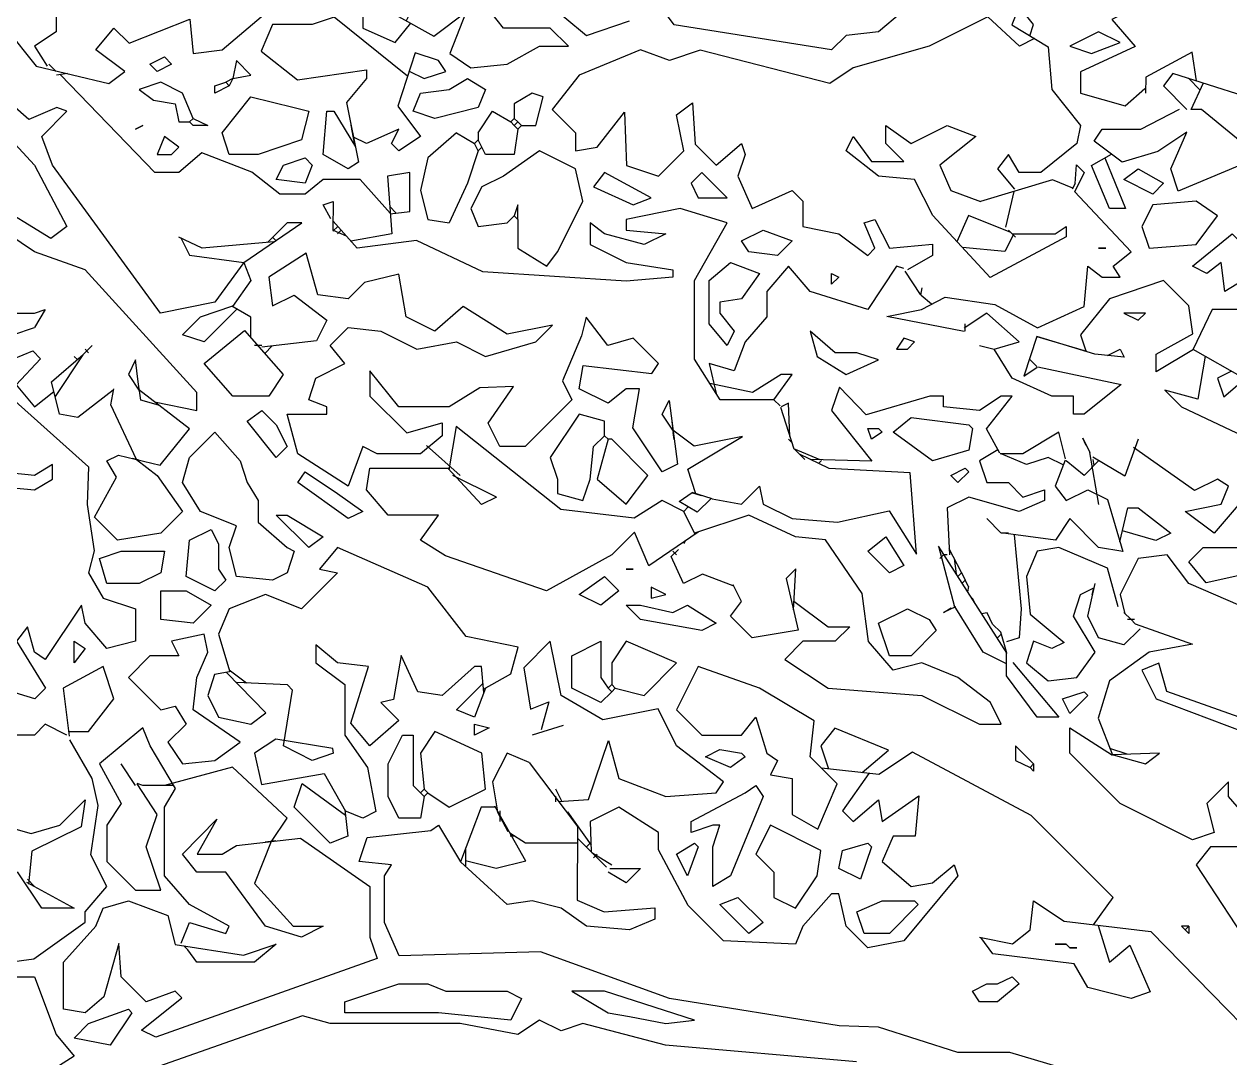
# Model space of a CAD drawing. Header units: metres. Extents: x -3.8 to 7.9, y -0.6 to 14.
# Drawn here: x 2.117 to 3.471, y 7.183 to 8.344 of the extents above; entities that cross this region are included whole.
import ezdxf

# ---------------------------------------------------------------- set-up
doc = ezdxf.new("R2010")
doc.units = ezdxf.units.M
doc.layers.add('ceco.net 88 green shadow', color=102, linetype='Continuous')
doc.layers.add('ceco.net 88 pair trees', color=7, linetype='Continuous')

msp = doc.modelspace()

# ---------------------------------------------------------------- linework, layer by layer
at = {"layer": 'ceco.net 88 green shadow', "linetype": 'Continuous'}
for p, q in [((3.3236, 8.3351), (3.2912, 8.3189)), ((3.3479, 8.323), (3.3236, 8.3351)), ((3.2912, 8.3189), (3.3155, 8.3108)), ((3.3155, 8.3108), (3.3479, 8.323)), ((2.2585, 8.2987), (2.2747, 8.3068)), ((2.2747, 8.3068), (2.2828, 8.2987)), ((2.3557, 8.3027), (2.3516, 8.2825)), ((2.3719, 8.2865), (2.3557, 8.3027)), ((2.2666, 8.2906), (2.2585, 8.2987)), ((2.2828, 8.2987), (2.2666, 8.2906)), ((2.3516, 8.2825), (2.3719, 8.2865)), ((2.2706, 8.2784), (2.2463, 8.2703)), ((2.2949, 8.2663), (2.2706, 8.2784)), ((2.3314, 8.2744), (2.3435, 8.2784)), ((2.3476, 8.2744), (2.3314, 8.2663)), ((2.3314, 8.2663), (2.3314, 8.2744)), ((2.3516, 8.2825), (2.3435, 8.2784)), ((2.3476, 8.2744), (2.3435, 8.2784)), ((2.3516, 8.2825), (2.3476, 8.2744)), ((2.5946, 8.2703), (2.6149, 8.2825)), ((2.6149, 8.2825), (2.6351, 8.2703)), ((2.2463, 8.2703), (2.2625, 8.2582)), ((2.3071, 8.2379), (2.2949, 8.2663)), ((2.3395, 8.2217), (2.3719, 8.2622)), ((2.3719, 8.2622), (2.4205, 8.2501)), ((2.5541, 8.246), (2.5622, 8.2663)), ((2.5622, 8.2663), (2.5946, 8.2703)), ((2.6351, 8.2703), (2.627, 8.2501)), ((2.6878, 8.2663), (2.6675, 8.2541)), ((2.6999, 8.2622), (2.6878, 8.2663)), ((2.6918, 8.2298), (2.6999, 8.2622)), ((2.2625, 8.2582), (2.2868, 8.2541)), ((2.2868, 8.2541), (2.2909, 8.2339)), ((2.4205, 8.2501), (2.4367, 8.246)), ((2.4367, 8.246), (2.4286, 8.2136)), ((2.5784, 8.2379), (2.5541, 8.246)), ((2.627, 8.2501), (2.5784, 8.2379)), ((2.627, 8.2217), (2.6432, 8.246)), ((2.6432, 8.246), (2.6635, 8.2339)), ((2.6675, 8.2541), (2.6675, 8.2379)), ((2.2909, 8.2339), (2.303, 8.2339)), ((2.3071, 8.2379), (2.303, 8.2339)), ((2.3071, 8.2298), (2.303, 8.2339)), ((2.3071, 8.2379), (2.3233, 8.2298)), ((2.6675, 8.2379), (2.6635, 8.2339)), ((2.6675, 8.2298), (2.6635, 8.2339)), ((2.6716, 8.2339), (2.6675, 8.2379)), ((2.6716, 8.2339), (2.6675, 8.2298)), ((2.6756, 8.2298), (2.6716, 8.2339)), ((2.2504, 8.2298), (2.2423, 8.2258)), ((2.2423, 8.2258), (2.2504, 8.2298)), ((2.3233, 8.2298), (2.3071, 8.2298)), ((2.3476, 8.1974), (2.3395, 8.2217)), ((2.6027, 8.2217), (2.5703, 8.1934)), ((2.6027, 8.2217), (2.623, 8.2096)), ((2.627, 8.2217), (2.627, 8.2136)), ((2.6716, 8.2258), (2.6675, 8.2298)), ((2.6716, 8.2258), (2.6675, 8.1974)), ((2.6756, 8.2298), (2.6716, 8.2258)), ((2.6756, 8.2298), (2.6918, 8.2298)), ((2.2747, 8.2177), (2.2666, 8.1974)), ((2.2909, 8.2055), (2.2747, 8.2177)), ((2.2828, 8.1974), (2.2909, 8.2055)), ((2.4286, 8.2136), (2.38, 8.1974)), ((2.627, 8.2136), (2.623, 8.2096)), ((2.627, 8.2015), (2.623, 8.2096)), ((2.6311, 8.2055), (2.627, 8.2136)), ((2.6311, 8.2055), (2.627, 8.2015)), ((2.6351, 8.1974), (2.6311, 8.2055)), ((2.2666, 8.1974), (2.2828, 8.1974)), ((2.38, 8.1974), (2.3476, 8.1974)), ((2.4083, 8.1853), (2.4326, 8.1934)), ((2.4326, 8.1934), (2.4407, 8.1853)), ((2.5703, 8.1934), (2.5622, 8.1569)), ((2.627, 8.2015), (2.6149, 8.165)), ((2.6675, 8.1974), (2.6351, 8.1974)), ((2.6959, 8.2015), (2.6554, 8.1731)), ((2.7364, 8.1812), (2.6959, 8.2015)), ((2.4002, 8.1691), (2.4083, 8.1853)), ((2.4407, 8.1853), (2.4326, 8.165)), ((2.7445, 8.1448), (2.7364, 8.1812)), ((3.352, 8.1691), (3.3682, 8.1812)), ((3.3682, 8.1812), (3.3965, 8.165)), ((2.4326, 8.165), (2.4002, 8.1691)), ((2.6149, 8.165), (2.5946, 8.1205)), ((2.6554, 8.1731), (2.6311, 8.161)), ((2.7688, 8.1772), (2.7566, 8.161)), ((2.8214, 8.1488), (2.7688, 8.1772)), ((2.8781, 8.1772), (2.866, 8.165)), ((2.866, 8.165), (2.8741, 8.1488)), ((2.9065, 8.1488), (2.8781, 8.1772)), ((3.3844, 8.1529), (3.352, 8.1691)), ((3.3965, 8.165), (3.3844, 8.1529)), ((2.5622, 8.1569), (2.5703, 8.1245)), ((2.6311, 8.161), (2.6189, 8.1367)), ((2.7566, 8.161), (2.8012, 8.1407)), ((2.6189, 8.1367), (2.627, 8.1164)), ((2.6716, 8.1407), (2.6675, 8.1286)), ((2.6716, 8.1245), (2.6716, 8.1407)), ((2.7283, 8.1124), (2.7445, 8.1448)), ((2.8012, 8.1407), (2.8214, 8.1488)), ((2.8741, 8.1488), (2.9065, 8.1488)), ((3.3844, 8.1407), (3.3722, 8.1164)), ((3.433, 8.1448), (3.3844, 8.1407)), ((3.4573, 8.1286), (3.433, 8.1448)), ((2.5703, 8.1245), (2.5946, 8.1205)), ((2.6594, 8.1205), (2.6675, 8.1286)), ((2.6716, 8.1245), (2.6675, 8.1286)), ((2.6716, 8.1245), (2.6716, 8.0921)), ((3.433, 8.0962), (3.4573, 8.1286)), ((2.627, 8.1164), (2.6594, 8.1205)), ((2.7161, 8.0881), (2.7283, 8.1124)), ((2.9227, 8.1002), (2.947, 8.1124)), ((2.947, 8.1124), (2.9794, 8.1002)), ((3.3722, 8.1164), (3.3803, 8.0921)), ((2.9308, 8.0881), (2.9227, 8.1002)), ((2.9794, 8.1002), (2.9632, 8.084)), ((3.3803, 8.0921), (3.433, 8.0962)), ((2.6716, 8.0921), (2.704, 8.0719)), ((2.704, 8.0719), (2.7161, 8.0881)), ((2.9632, 8.084), (2.9308, 8.0881)), ((3.3317, 8.0921), (3.3236, 8.0921)), ((3.3236, 8.0921), (3.3317, 8.0921)), ((2.8862, 8.0557), (2.9105, 8.0759)), ((2.9105, 8.0759), (2.9429, 8.0638)), ((2.8862, 8.0071), (2.8862, 8.0557)), ((2.9429, 8.0638), (2.9227, 8.0354)), ((3.0239, 8.0516), (3.0239, 8.0638)), ((3.0239, 8.0638), (3.032, 8.0597)), ((3.032, 8.0597), (3.0239, 8.0516)), ((2.9227, 8.0354), (2.8984, 8.0314)), ((2.8984, 8.0314), (2.8984, 8.0192)), ((2.0884, 8.0192), (2.1289, 8.0192)), ((2.1289, 8.0192), (2.141, 8.0233)), ((2.141, 8.0233), (2.1289, 8.003)), ((2.8984, 8.0192), (2.9146, 7.999)), ((3.3763, 8.0192), (3.352, 8.0192)), ((3.352, 8.0192), (3.3682, 8.0111)), ((3.3682, 8.0111), (3.3763, 8.0192)), ((2.1046, 7.9949), (2.1289, 8.003)), ((2.9065, 7.9828), (2.8862, 8.0071)), ((2.9146, 7.999), (2.9065, 7.9828)), ((3.028, 7.9747), (2.9996, 7.999)), ((2.9996, 7.999), (3.0077, 7.9706)), ((3.1049, 7.9909), (3.0968, 7.9787)), ((3.1171, 7.9868), (3.1049, 7.9909)), ((3.0523, 7.9747), (3.028, 7.9747)), ((3.0766, 7.9666), (3.0523, 7.9747)), ((3.0968, 7.9787), (3.109, 7.9787)), ((3.109, 7.9787), (3.1171, 7.9868)), ((3.0077, 7.9706), (3.0401, 7.9504)), ((3.0401, 7.9504), (3.0766, 7.9666)), ((2.3678, 7.8977), (2.384, 7.9099)), ((2.384, 7.9099), (2.4002, 7.8937)), ((2.4002, 7.8572), (2.3678, 7.8977)), ((2.4002, 7.8937), (2.4124, 7.8694)), ((2.7404, 7.9058), (2.708, 7.8572)), ((2.7688, 7.8977), (2.7404, 7.9058)), ((2.7688, 7.8815), (2.7688, 7.8977)), ((3.0928, 7.8856), (3.113, 7.9018)), ((3.113, 7.9018), (3.1778, 7.8937)), ((3.1778, 7.8937), (3.1819, 7.8896)), ((2.303, 7.8572), (2.3314, 7.8856)), ((2.3314, 7.8856), (2.3597, 7.8532)), ((2.7566, 7.8694), (2.7688, 7.8815)), ((2.7728, 7.8775), (2.7688, 7.8815)), ((3.0685, 7.8775), (3.0644, 7.8896)), ((3.0644, 7.8896), (3.0766, 7.8896)), ((3.0806, 7.8856), (3.0685, 7.8775)), ((3.0766, 7.8896), (3.0806, 7.8856)), ((3.1373, 7.8532), (3.0928, 7.8856)), ((3.1819, 7.8896), (3.1778, 7.8653)), ((2.4124, 7.8694), (2.4002, 7.8572)), ((2.7526, 7.8329), (2.7566, 7.8694)), ((2.7728, 7.8775), (2.7607, 7.8329)), ((2.7769, 7.8775), (2.7728, 7.8775)), ((2.8174, 7.837), (2.7769, 7.8775)), ((2.2949, 7.8289), (2.303, 7.8572)), ((2.3597, 7.8532), (2.3678, 7.8289)), ((2.708, 7.8572), (2.7161, 7.8329)), ((3.1778, 7.8653), (3.1373, 7.8532)), ((2.4245, 7.8289), (2.4326, 7.841)), ((2.4326, 7.841), (2.4691, 7.8167)), ((3.1576, 7.837), (3.1738, 7.8451)), ((3.1778, 7.841), (3.1657, 7.8289)), ((3.1738, 7.8451), (3.1778, 7.841)), ((2.3152, 7.7965), (2.2949, 7.8289)), ((2.3678, 7.8289), (2.38, 7.8086)), ((2.4812, 7.7884), (2.4245, 7.8289)), ((2.7161, 7.8329), (2.7161, 7.8167)), ((2.7445, 7.8086), (2.7526, 7.8329)), ((2.7607, 7.8329), (2.7931, 7.8046)), ((2.7931, 7.8046), (2.8174, 7.837)), ((3.1657, 7.8289), (3.1576, 7.837)), ((2.4691, 7.8167), (2.4974, 7.7965)), ((2.7161, 7.8167), (2.7445, 7.8086)), ((2.38, 7.8086), (2.38, 7.7843)), ((2.3557, 7.7803), (2.3152, 7.7965)), ((2.4367, 7.756), (2.4002, 7.7924)), ((2.4002, 7.7924), (2.4124, 7.7924)), ((2.4124, 7.7924), (2.4529, 7.7681)), ((2.4974, 7.7965), (2.4812, 7.7884)), ((2.303, 7.7641), (2.3273, 7.7762)), ((2.3273, 7.7762), (2.3354, 7.76)), ((2.3476, 7.756), (2.3557, 7.7803)), ((2.38, 7.7843), (2.4124, 7.756)), ((3.2224, 7.7722), (3.2143, 7.7722)), ((2.299, 7.7236), (2.303, 7.7641)), ((2.3354, 7.76), (2.3354, 7.7317)), ((2.4529, 7.7681), (2.4367, 7.756)), ((3.0644, 7.7519), (3.0847, 7.7681)), ((3.0847, 7.7681), (3.1049, 7.7357)), ((2.2018, 7.7438), (2.2261, 7.7519)), ((2.2261, 7.7519), (2.2747, 7.7519)), ((2.2747, 7.7519), (2.2706, 7.7276)), ((2.3557, 7.7236), (2.3476, 7.756)), ((2.4124, 7.756), (2.4205, 7.7519)), ((2.4205, 7.7519), (2.4124, 7.7276)), ((3.0887, 7.7276), (3.0644, 7.7519)), ((2.2099, 7.7155), (2.2018, 7.7438)), ((2.3354, 7.7317), (2.3435, 7.7195)), ((2.8012, 7.7317), (2.7931, 7.7317)), ((2.7931, 7.7317), (2.8012, 7.7317)), ((3.1049, 7.7357), (3.0887, 7.7276)), ((2.2706, 7.7276), (2.2463, 7.7155)), ((2.3314, 7.7074), (2.299, 7.7236)), ((2.3435, 7.7195), (2.3314, 7.7074)), ((2.3962, 7.7195), (2.3557, 7.7236)), ((2.4124, 7.7276), (2.3962, 7.7195)), ((2.7404, 7.7033), (2.7688, 7.7236)), ((2.7688, 7.7236), (2.785, 7.7074)), ((2.2463, 7.7155), (2.2099, 7.7155)), ((2.2706, 7.675), (2.2706, 7.7074)), ((2.2706, 7.7074), (2.299, 7.7074)), ((2.299, 7.7074), (2.3273, 7.6912)), ((2.785, 7.7074), (2.7647, 7.6912)), ((2.8376, 7.7033), (2.8214, 7.7114)), ((2.8214, 7.7114), (2.8214, 7.6993)), ((2.3273, 7.6912), (2.3071, 7.6709)), ((2.7647, 7.6912), (2.7404, 7.7033)), ((2.8093, 7.675), (2.7931, 7.6912)), ((2.7931, 7.6912), (2.8093, 7.6912)), ((2.8093, 7.6912), (2.8457, 7.6831)), ((2.8214, 7.6993), (2.8376, 7.7033)), ((2.8457, 7.6831), (2.8619, 7.6912)), ((2.8619, 7.6912), (2.8943, 7.6709)), ((3.0766, 7.6709), (3.109, 7.6871)), ((3.109, 7.6871), (3.1333, 7.675)), ((2.3071, 7.6709), (2.2706, 7.675)), ((2.8781, 7.6628), (2.8093, 7.675)), ((2.8943, 7.6709), (2.8781, 7.6628)), ((3.0887, 7.6345), (3.0766, 7.6709)), ((3.1414, 7.6628), (3.113, 7.6345)), ((3.1333, 7.675), (3.1414, 7.6628)), ((2.1734, 7.6264), (2.1734, 7.6507)), ((2.1734, 7.6507), (2.1856, 7.6426)), ((2.3192, 7.6588), (2.2828, 7.6507)), ((2.2828, 7.6507), (2.2909, 7.6345)), ((2.3233, 7.6385), (2.3192, 7.6588)), ((2.7323, 7.6345), (2.7647, 7.6507)), ((2.7647, 7.6507), (2.7647, 7.6304)), ((2.7931, 7.6507), (2.7769, 7.6264)), ((2.8498, 7.6264), (2.7931, 7.6507)), ((2.1856, 7.6426), (2.1734, 7.6264)), ((2.3111, 7.6102), (2.3233, 7.6385)), ((2.2585, 7.6345), (2.2342, 7.6102)), ((2.2706, 7.6345), (2.2585, 7.6345)), ((2.2909, 7.6345), (2.2706, 7.6345)), ((2.7323, 7.598), (2.7323, 7.6345)), ((2.7647, 7.6304), (2.7647, 7.6102)), ((2.7769, 7.6264), (2.7769, 7.6021)), ((2.8133, 7.5899), (2.8498, 7.6264)), ((3.113, 7.6345), (3.0887, 7.6345)), ((2.2342, 7.6102), (2.2706, 7.5737)), ((2.3071, 7.5737), (2.3111, 7.6102)), ((2.7647, 7.6102), (2.7728, 7.598)), ((2.7647, 7.5818), (2.7323, 7.598)), ((2.7769, 7.6021), (2.7728, 7.598)), ((2.7769, 7.594), (2.7728, 7.598)), ((2.7809, 7.598), (2.7769, 7.6021)), ((2.7809, 7.598), (2.7769, 7.594)), ((2.7809, 7.598), (2.8133, 7.5899)), ((2.7769, 7.594), (2.7647, 7.5818)), ((3.2831, 7.5859), (3.3074, 7.594)), ((3.2912, 7.5697), (3.2831, 7.5859)), ((3.3115, 7.5899), (3.2912, 7.5697)), ((3.3074, 7.594), (3.3115, 7.5899)), ((2.2706, 7.5737), (2.2868, 7.5778)), ((2.2868, 7.5778), (2.299, 7.5575)), ((2.3597, 7.5373), (2.3071, 7.5737)), ((2.299, 7.5575), (2.2787, 7.5373)), ((2.623, 7.5454), (2.623, 7.5575)), ((2.623, 7.5575), (2.6392, 7.5535)), ((2.5258, 7.513), (2.542, 7.5454)), ((2.542, 7.5454), (2.5541, 7.5454)), ((2.5541, 7.5454), (2.5541, 7.4887)), ((2.5784, 7.5494), (2.5622, 7.5251)), ((2.6311, 7.5251), (2.5784, 7.5494)), ((2.6392, 7.5535), (2.623, 7.5454)), ((2.2787, 7.5373), (2.2949, 7.513)), ((2.3314, 7.517), (2.3597, 7.5373)), ((2.8822, 7.5211), (2.8984, 7.5292)), ((2.8984, 7.5292), (2.9227, 7.5251)), ((3.2507, 7.513), (3.2305, 7.5332)), ((3.2305, 7.5332), (3.2305, 7.517)), ((2.2949, 7.513), (2.3314, 7.517)), ((2.5622, 7.5251), (2.5663, 7.4846)), ((2.6351, 7.4846), (2.6311, 7.5251)), ((2.9105, 7.5089), (2.8822, 7.5211)), ((2.9267, 7.5211), (2.9105, 7.5089)), ((2.9227, 7.5251), (2.9267, 7.5211)), ((3.2305, 7.517), (3.2467, 7.5089)), ((2.5258, 7.4765), (2.5258, 7.513)), ((3.2507, 7.513), (3.2467, 7.5089)), ((3.2507, 7.5049), (3.2467, 7.5089)), ((3.2507, 7.513), (3.2507, 7.5049)), ((2.5541, 7.4887), (2.5622, 7.4806)), ((2.9267, 7.4806), (2.9389, 7.4887)), ((2.9389, 7.4887), (2.947, 7.4765)), ((2.5379, 7.4522), (2.5258, 7.4765)), ((2.5663, 7.4846), (2.5622, 7.4806)), ((2.5663, 7.4765), (2.5622, 7.4806)), ((2.5663, 7.4765), (2.5622, 7.4522)), ((2.5703, 7.4806), (2.5663, 7.4846)), ((2.5703, 7.4806), (2.5663, 7.4765)), ((2.5703, 7.4806), (2.5946, 7.4644)), ((2.5946, 7.4644), (2.6351, 7.4846)), ((2.866, 7.4482), (2.9267, 7.4806)), ((2.947, 7.4765), (2.9105, 7.3874)), ((2.5622, 7.4522), (2.5379, 7.4522)), ((2.866, 7.436), (2.866, 7.4482)), ((2.8903, 7.4441), (2.866, 7.436)), ((2.8903, 7.4198), (2.8984, 7.4441)), ((2.8984, 7.4441), (2.8903, 7.4441)), ((2.9551, 7.4441), (2.9389, 7.4117)), ((3.0118, 7.4158), (2.9551, 7.4441)), ((2.8498, 7.4117), (2.87, 7.4239)), ((2.8741, 7.4198), (2.8619, 7.3874)), ((2.87, 7.4239), (2.8741, 7.4198)), ((2.8903, 7.3753), (2.8903, 7.4198)), ((3.0361, 7.4158), (3.0644, 7.4239)), ((3.0685, 7.4198), (3.0563, 7.3834)), ((3.0644, 7.4239), (3.0685, 7.4198)), ((2.8619, 7.3874), (2.8498, 7.4117)), ((2.9389, 7.4117), (2.9591, 7.3915)), ((3.0077, 7.3874), (3.0118, 7.4158)), ((3.032, 7.3955), (3.0361, 7.4158)), ((3.0563, 7.3834), (3.032, 7.3955)), ((2.9105, 7.3874), (2.8903, 7.3753)), ((2.9591, 7.3915), (2.9591, 7.3631)), ((2.9834, 7.351), (3.0077, 7.3874)), ((2.8984, 7.355), (2.9186, 7.3631)), ((2.9308, 7.3226), (2.8984, 7.355)), ((2.9186, 7.3631), (2.947, 7.3348)), ((2.9591, 7.3631), (2.9834, 7.351)), ((3.0523, 7.3469), (3.0806, 7.3591)), ((3.0806, 7.3591), (3.1171, 7.3591)), ((3.1211, 7.355), (3.0887, 7.3226)), ((3.1171, 7.3591), (3.1211, 7.355)), ((3.0604, 7.3226), (3.0523, 7.3469)), ((2.947, 7.3348), (2.9308, 7.3226)), ((3.4249, 7.3307), (3.4168, 7.3307)), ((3.4168, 7.3307), (3.4208, 7.3267)), ((3.4249, 7.3307), (3.4208, 7.3267)), ((3.4249, 7.3226), (3.4208, 7.3267)), ((3.4249, 7.3307), (3.4249, 7.3226)), ((3.0887, 7.3226), (3.0604, 7.3226)), ((3.2872, 7.3105), (3.275, 7.3105)), ((3.275, 7.3105), (3.2872, 7.3105)), ((3.2912, 7.3064), (3.2872, 7.3105)), ((3.2912, 7.3064), (3.2993, 7.3064)), ((3.2993, 7.3064), (3.2912, 7.3064)), ((3.2102, 7.2659), (3.2264, 7.274)), ((3.2264, 7.274), (3.2345, 7.2659)), ((2.4772, 7.2457), (2.5379, 7.2659)), ((2.5379, 7.2659), (2.5703, 7.2659)), ((2.5703, 7.2659), (2.5906, 7.2578)), ((2.5906, 7.2578), (2.6594, 7.2578)), ((2.6594, 7.2578), (2.6756, 7.2497)), ((2.7688, 7.2578), (2.7323, 7.2578)), ((2.7323, 7.2578), (2.7728, 7.2335)), ((2.87, 7.2254), (2.7688, 7.2578)), ((3.1819, 7.2578), (3.1981, 7.2659)), ((3.19, 7.2457), (3.1819, 7.2578)), ((3.1981, 7.2659), (3.2102, 7.2659)), ((3.2345, 7.2659), (3.2102, 7.2457)), ((2.4772, 7.2335), (2.4772, 7.2457)), ((2.6756, 7.2497), (2.6635, 7.2254)), ((3.2102, 7.2457), (3.19, 7.2457)), ((2.1896, 7.2214), (2.2342, 7.2376)), ((2.2382, 7.2335), (2.2139, 7.1971)), ((2.2342, 7.2376), (2.2382, 7.2335)), ((2.5825, 7.2335), (2.4772, 7.2335)), ((2.6635, 7.2254), (2.5825, 7.2335)), ((2.7728, 7.2335), (2.7971, 7.2295)), ((2.1734, 7.2052), (2.1896, 7.2214)), ((2.7971, 7.2295), (2.8376, 7.2214)), ((2.8376, 7.2214), (2.87, 7.2254)), ((2.2139, 7.1971), (2.1734, 7.2052))]:
    msp.add_line(p, q, dxfattribs=at)
at = {"layer": 'ceco.net 88 pair trees', "linetype": 'Continuous'}
for p, q in [((2.1532, 8.2906), (2.1451, 8.2987)), ((2.1659, 8.2881), (2.1534, 8.2863)), ((3.4376, 8.2697), (3.4245, 8.2829)), ((2.484, 8.2304), (2.4857, 8.2225)), ((2.4875, 8.214), (2.4851, 8.2258)), ((2.4883, 8.2094), (2.4869, 8.2173)), ((3.2973, 8.1646), (3.294, 8.1583)), ((3.2286, 8.1557), (3.2191, 8.1156)), ((2.5351, 8.1314), (2.5278, 8.1389)), ((2.4693, 8.1166), (2.4638, 8.1112)), ((2.479, 8.1057), (2.4646, 8.112)), ((2.4731, 8.1124), (2.4691, 8.1083)), ((3.2305, 8.1043), (3.2224, 8.1124)), ((2.3998, 8.1006), (2.3962, 8.1043)), ((3.1235, 8.0401), (3.1065, 8.0664)), ((3.1252, 8.0476), (3.1235, 8.0395)), ((3.1359, 8.0291), (3.1244, 8.0389)), ((3.1738, 7.999), (3.1738, 8.0071)), ((2.1831, 7.9722), (2.1937, 7.9828)), ((2.1896, 7.9747), (2.1856, 7.9787)), ((2.384, 7.9828), (2.3759, 7.9828)), ((2.3958, 7.9824), (2.3875, 7.9739)), ((3.19, 7.9828), (3.2062, 7.9787)), ((3.488, 7.9455), (3.4299, 7.9785)), ((2.1831, 7.9722), (2.1521, 7.9255)), ((2.1775, 7.9666), (2.1734, 7.9706)), ((3.2542, 7.9591), (3.2459, 7.9674)), ((2.966, 7.9151), (2.9591, 7.922)), ((2.9664, 7.9135), (2.9816, 7.8667)), ((2.8443, 7.8975), (2.8465, 7.8815)), ((2.8469, 7.8771), (2.8461, 7.8852)), ((2.5691, 7.8706), (2.6068, 7.837)), ((2.9794, 7.8734), (2.9753, 7.8775)), ((3.011, 7.8544), (2.9816, 7.8667)), ((2.9937, 7.8548), (2.9822, 7.8665)), ((2.2465, 7.854), (2.2388, 7.8558)), ((3.0124, 7.8538), (3.0091, 7.8505)), ((3.324, 7.8042), (3.3139, 7.8625)), ((3.3185, 7.8481), (3.3175, 7.855)), ((2.6475, 7.8127), (2.5987, 7.837)), ((2.8664, 7.8179), (2.8775, 7.8145)), ((2.8897, 7.8106), (2.8674, 7.8177)), ((2.8629, 7.8015), (2.8579, 7.7965)), ((2.8704, 7.7712), (2.8579, 7.7965)), ((2.8739, 7.7734), (2.8186, 7.7353)), ((2.8597, 7.7637), (2.8579, 7.76)), ((2.8518, 7.7539), (2.8437, 7.7458)), ((2.8498, 7.7479), (2.8457, 7.7519)), ((3.174, 7.7195), (3.1559, 7.7545)), ((3.1614, 7.7436), (3.1636, 7.7264)), ((3.1697, 7.7276), (3.1655, 7.7234)), ((3.1738, 7.7195), (3.1703, 7.7161)), ((3.1774, 7.7124), (3.1738, 7.7195)), ((3.1774, 7.7124), (3.1766, 7.7064)), ((3.3165, 7.7031), (3.3181, 7.7108)), ((3.1847, 7.6938), (3.1819, 7.6993)), ((3.1628, 7.6895), (3.1495, 7.6831)), ((3.1495, 7.6831), (3.158, 7.6881)), ((3.1985, 7.6825), (3.1922, 7.6816)), ((3.2045, 7.6701), (3.1985, 7.6825)), ((3.352, 7.6831), (3.3601, 7.675)), ((3.2045, 7.6701), (3.2139, 7.6608)), ((3.3641, 7.675), (3.356, 7.675)), ((3.3601, 7.675), (3.3647, 7.6703)), ((3.2145, 7.659), (3.2098, 7.6543)), ((3.2203, 7.6387), (3.2139, 7.6608)), ((2.367, 7.6037), (2.3476, 7.6183)), ((2.7224, 7.5563), (2.6878, 7.5454)), ((3.3558, 7.5239), (3.3364, 7.5304)), ((2.2423, 7.4887), (2.2261, 7.513)), ((2.7208, 7.471), (2.7141, 7.4846)), ((2.6805, 7.4038), (2.6456, 7.4656)), ((2.6513, 7.4603), (2.6513, 7.4482)), ((2.6606, 7.4368), (2.6487, 7.4593)), ((2.7272, 7.4591), (2.7538, 7.4216)), ((2.3998, 7.4265), (2.3879, 7.4251)), ((2.6679, 7.432), (2.6631, 7.432)), ((2.771, 7.3971), (2.7384, 7.4297)), ((2.7524, 7.4237), (2.7485, 7.4198)), ((2.6128, 7.4188), (2.6128, 7.3977)), ((2.7546, 7.4135), (2.7769, 7.3996)), ((2.7607, 7.4117), (2.7566, 7.4077)), ((2.1208, 7.3834), (2.1289, 7.3753)), ((2.301, 7.3044), (2.2967, 7.3086))]:
    msp.add_line(p, q, dxfattribs=at)
for points in [[(3.0974, 8.3787), (3.0806, 8.404), (3.0889, 8.4163), (3.1025, 8.3568), (3.0766, 8.3351), (3.0401, 8.3311), (3.0239, 8.3149), (2.8471, 8.343), (2.692, 8.551), (2.7673, 8.5822), (2.789, 8.5822), (2.8417, 8.6065), (2.9186, 8.6227), (2.9267, 8.647), (2.9065, 8.651), (2.8417, 8.6348), (2.7647, 8.5984), (2.6959, 8.5822), (2.6716, 8.5903), (2.5339, 8.7199), (2.5426, 8.7502)], [(2.5987, 8.4688), (2.574, 8.4759), (2.5663, 8.4566), (2.6108, 8.404), (2.6027, 8.3837), (2.5622, 8.3959), (2.5622, 8.4202), (2.546, 8.404), (2.5375, 8.3523), (2.5772, 8.3301), (2.6136, 8.3576), (2.595, 8.3106), (2.6189, 8.2946), (2.6594, 8.2987), (2.6959, 8.3189), (2.7283, 8.3189), (2.708, 8.3392), (2.6554, 8.3392), (2.627, 8.3756), (2.5582, 8.3716), (2.5462, 8.3475)], [(2.1307, 8.2964), (2.2123, 8.2772), (2.2301, 8.2906), (2.1977, 8.3149), (2.218, 8.3392), (2.235, 8.3222), (2.3032, 8.3493), (2.3071, 8.3108), (2.3395, 8.3149), (2.3931, 8.3602), (2.3293, 8.4056), (2.2868, 8.3716), (2.2585, 8.3675), (2.2301, 8.3918), (2.2423, 8.3999), (2.2625, 8.3837), (2.2868, 8.3918), (2.2949, 8.4161), (2.2747, 8.4364), (2.2018, 8.4121), (2.1856, 8.3918), (2.1856, 8.3797), (2.1653, 8.3695), (2.1532, 8.3695)], [(3.5703, 8.387), (3.5466, 8.4078), (3.4372, 8.4179), (3.4012, 8.4281), (3.3111, 8.407), (3.3034, 8.3878), (3.3277, 8.3675), (3.3641, 8.3716), (3.3763, 8.3797), (3.3763, 8.3683), (3.3384, 8.3489), (3.3645, 8.3185), (3.3034, 8.29), (3.3034, 8.2663), (3.3536, 8.2519), (3.3755, 8.2715)], [(1.9444, 8.3669), (1.9561, 8.3222), (1.9337, 8.3147), (1.8907, 8.3222), (1.9112, 8.3017), (2.0074, 8.307), (2.0074, 8.2703), (2.0398, 8.242), (2.0803, 8.2379), (2.1289, 8.1853), (2.1653, 8.1164), (2.1471, 8.1028), (2.0799, 8.1442), (1.9389, 8.1972), (1.7733, 8.2213), (1.6455, 8.2871), (1.6939, 8.3278), (1.6388, 8.3477)], [(2.1532, 8.3701), (2.1532, 8.3351), (2.1289, 8.3189), (2.143, 8.2966)], [(2.4974, 8.3675), (2.4974, 8.3392), (2.5339, 8.323), (2.5513, 8.3446)], [(2.6999, 8.3716), (2.7485, 8.3311), (2.7971, 8.3473)], [(3.2465, 8.3307), (3.2507, 8.3432), (3.2345, 8.3635), (3.2262, 8.343), (3.2669, 8.3181), (3.271, 8.2703), (3.3034, 8.2298), (3.2993, 8.2096), (3.2588, 8.1772), (3.2345, 8.1772), (3.2224, 8.1974), (3.2102, 8.1812), (3.2292, 8.1583)], [(2.5478, 8.2851), (2.4654, 8.3515), (2.4407, 8.3432), (2.3962, 8.3432), (2.3834, 8.3134), (2.4243, 8.281), (2.5015, 8.2924), (2.5015, 8.2825), (2.4792, 8.2557), (2.4926, 8.1887), (2.4812, 8.1812), (2.4529, 8.1974), (2.4569, 8.246), (2.465, 8.246), (2.4891, 8.2059)], [(3.2517, 8.3274), (3.2349, 8.3191), (3.1993, 8.3519), (3.1333, 8.3189), (3.0482, 8.2946), (3.0219, 8.2772), (2.8761, 8.3143), (2.8417, 8.3027), (2.8093, 8.3149), (2.7404, 8.2865), (2.7102, 8.2478), (2.7364, 8.2217), (2.7364, 8.2015), (2.7607, 8.2055), (2.7912, 8.2448), (2.7935, 8.1851), (2.8295, 8.1731), (2.8579, 8.2015), (2.8498, 8.242), (2.8678, 8.2555), (2.8708, 8.2088), (2.8943, 8.1853), (2.9227, 8.2096), (2.9267, 8.1974), (2.9186, 8.1731), (2.9348, 8.1367), (2.9794, 8.1569), (2.9915, 8.1448), (2.9915, 8.1164), (3.032, 8.1083), (3.0644, 8.084), (3.0725, 8.0921), (3.0604, 8.1205), (3.0725, 8.1245), (3.0887, 8.0921), (3.1373, 8.0966), (3.1373, 8.084), (3.109, 8.0678)], [(2.3638, 8.0759), (2.3314, 8.0314), (2.2704, 8.0192), (2.1489, 8.1853), (2.137, 8.2177), (2.1653, 8.246), (2.154, 8.2499), (2.1224, 8.2365), (2.0884, 8.2663), (2.1086, 8.2906), (2.0722, 8.323), (2.0965, 8.3392), (2.1307, 8.2964)], [(2.5497, 8.2908), (2.5663, 8.2825), (2.5906, 8.2906), (2.5825, 8.3027), (2.5563, 8.3114), (2.5367, 8.2515), (2.5622, 8.2177), (2.5379, 8.2015), (2.5298, 8.2096), (2.5379, 8.2258), (2.5015, 8.2096), (2.4869, 8.2169)], [(3.4334, 8.28), (3.4287, 8.3122), (3.3765, 8.2841), (3.3763, 8.2663)], [(2.5282, 8.1314), (2.4944, 8.1691), (2.4529, 8.1691), (2.4326, 8.1529), (2.4043, 8.1529), (2.3727, 8.1774), (2.3166, 8.1992), (2.2909, 8.1772), (2.2639, 8.1772), (2.158, 8.2869)], [(3.5289, 8.2839), (3.487, 8.263), (3.407, 8.2883), (3.3965, 8.2744), (3.4228, 8.248)], [(3.439, 8.2478), (3.4277, 8.248), (3.4413, 8.2776)], [(2.2637, 7.9194), (2.3111, 7.9099), (2.3111, 7.9301), (2.1856, 8.0678), (2.1289, 8.0881), (2.0837, 8.1182), (1.9347, 8.1778), (1.7848, 8.2025), (1.6433, 8.2661), (1.5825, 8.2679)], [(3.5502, 8.1666), (3.5342, 8.1731), (3.4978, 8.161), (3.482, 8.1849), (3.4129, 8.1563), (3.4046, 8.1812), (3.4228, 8.2223), (3.39, 8.2007), (3.3499, 8.1887), (3.3188, 8.2124), (3.3277, 8.2258), (3.371, 8.2258), (3.4145, 8.2482)], [(3.6253, 8.2173), (3.6071, 8.2217), (3.5464, 8.1934), (3.5055, 8.1934), (3.439, 8.2478)], [(3.2264, 8.1083), (3.275, 8.1083), (3.2872, 8.1164), (3.2872, 8.1047), (3.2017, 8.0593), (3.1375, 8.1288), (3.1171, 8.1691), (3.0766, 8.1731), (3.0401, 8.2015), (3.0482, 8.2177), (3.0685, 8.1893), (3.1049, 8.1893), (3.0847, 8.2096), (3.0847, 8.2298), (3.113, 8.2096), (3.1535, 8.2298), (3.1859, 8.2177), (3.1454, 8.1853), (3.1576, 8.1569), (3.1912, 8.1444)], [(3.3305, 8.1934), (3.354, 8.1367), (3.3358, 8.1367), (3.3157, 8.1851), (3.338, 8.1976)], [(3.2973, 8.1646), (3.2989, 8.1857), (3.3074, 8.1772), (3.2965, 8.1551)], [(2.5282, 8.1306), (2.5501, 8.1332), (2.5501, 8.1772), (2.5252, 8.1729), (2.53, 8.1083), (2.484, 8.1)], [(3.2947, 8.1595), (3.2718, 8.1687), (3.1912, 8.1444)], [(3.1725, 7.9986), (3.0857, 8.0154), (3.1248, 8.0233), (3.1515, 8.0372), (3.2072, 8.0287), (3.2552, 8.0028), (3.3074, 8.0267), (3.3115, 8.0719), (3.3277, 8.0597), (3.3479, 8.0597), (3.3398, 8.0719), (3.3601, 8.0881), (3.2965, 8.1557)], [(2.4616, 8.1251), (2.4529, 8.1407), (2.4642, 8.1446), (2.4638, 8.1122)], [(2.9591, 7.922), (2.8988, 7.922), (2.87, 7.9674), (2.87, 8.0557), (2.9065, 8.1205), (2.8538, 8.1367), (2.7931, 8.1245), (2.7931, 8.1124), (2.8376, 8.1083), (2.8133, 8.0962), (2.7688, 8.1083), (2.7526, 8.1205), (2.7526, 8.0962), (2.7931, 8.0759), (2.8457, 8.0678), (2.8457, 8.0597), (2.7931, 8.0549), (2.6323, 8.0656), (2.5578, 8.1006), (2.4911, 8.0923), (2.464, 8.1223)], [(3.2252, 8.1097), (3.1774, 8.1288), (3.1646, 8.0994)], [(2.2929, 8.1043), (2.3028, 8.0844), (2.3638, 8.0761), (2.429, 8.1205), (2.4124, 8.1205), (2.3905, 8.0986)], [(2.3976, 8.0992), (2.3172, 8.0923), (2.2909, 8.1043)], [(3.2276, 8.1069), (3.2185, 8.0883), (3.1709, 8.0927)], [(3.4729, 7.954), (3.4573, 7.9463), (3.4643, 7.9253), (3.5344, 7.985), (3.4974, 8.0089), (3.4961, 8.0346), (3.4856, 8.0557), (3.4654, 8.0435), (3.4613, 8.0759), (3.4451, 8.0638), (3.4289, 8.0719), (3.4735, 8.1083), (3.5018, 8.08), (3.5921, 8.0557)], [(2.8457, 7.8876), (2.8336, 7.9058), (2.8413, 7.921), (2.8508, 7.8495), (2.8336, 7.841), (2.8008, 7.8902), (2.808, 7.9342), (2.7931, 7.9342), (2.7728, 7.918), (2.7404, 7.9342), (2.7449, 7.9603), (2.822, 7.9514), (2.8295, 7.9625), (2.8012, 7.9909), (2.7724, 7.9828), (2.7483, 8.0146), (2.7432, 7.9937), (2.7216, 7.9433), (2.7323, 7.922), (2.6797, 7.8694), (2.6513, 7.8694), (2.6381, 7.8955), (2.6667, 7.9368), (2.629, 7.9354), (2.5946, 7.9139), (2.5379, 7.9139), (2.5055, 7.9544), (2.5055, 7.9261), (2.547, 7.8846), (2.5865, 7.8959), (2.5865, 7.8815), (2.5622, 7.8613), (2.5136, 7.8613), (2.4974, 7.8694), (2.4812, 7.8248), (2.4245, 7.8613), (2.4124, 7.9058), (2.4569, 7.9058), (2.4569, 7.9139), (2.4367, 7.922), (2.4448, 7.9463), (2.4772, 7.9625), (2.461, 7.9828), (2.4812, 8.003), (2.5177, 7.999), (2.5582, 7.9787), (2.6027, 7.9868), (2.6351, 7.9706), (2.6918, 7.9868), (2.7106, 8.0056), (2.6596, 7.9957), (2.61, 8.0265), (2.5784, 7.999), (2.546, 8.0152), (2.5381, 8.063), (2.4992, 8.0534), (2.4812, 8.0354), (2.4468, 8.0397), (2.434, 8.0864), (2.3921, 8.0597), (2.3962, 8.0273), (2.4205, 8.0395), (2.4569, 8.0111), (2.4456, 7.9882), (2.3842, 7.9809)], [(2.3638, 8.0759), (2.3719, 8.0557), (2.3512, 8.0265)], [(3.1049, 8.0692), (3.0968, 8.0719), (3.0644, 8.0233), (2.9996, 8.0435), (2.9753, 8.0719), (2.951, 8.0435), (2.951, 8.0152), (2.9267, 7.9868), (2.9146, 7.9544), (2.8862, 7.9625), (2.8943, 7.9289)], [(3.4301, 7.9783), (3.3884, 7.9532), (3.3884, 7.973), (3.4293, 7.9961), (3.4249, 8.0273), (3.3965, 8.0557), (3.3358, 8.0354), (3.3034, 7.9949), (3.3094, 7.9769)], [(2.3561, 8.0237), (2.3192, 7.9868), (2.2949, 7.9949), (2.3152, 8.0152), (2.3516, 8.0273)], [(2.3719, 7.9917), (2.3719, 8.0148), (2.3504, 8.0269)], [(3.2062, 7.9787), (3.2345, 7.9868), (3.1981, 8.0192), (3.1725, 8.0022)], [(3.4965, 8.0233), (3.4512, 8.0233), (3.4295, 7.9779)], [(2.3648, 7.9998), (2.4081, 7.9502), (2.3921, 7.9261), (2.3516, 7.9261), (2.3192, 7.9625), (2.3648, 7.9998)], [(3.2542, 7.9929), (3.2396, 7.9483), (3.2548, 7.9585)], [(3.3194, 7.973), (3.2542, 7.9929), (3.3102, 7.9765)], [(2.0831, 7.9589), (2.1268, 7.9769), (2.1357, 7.968), (2.1082, 7.9386), (2.1289, 7.9139), (2.1507, 7.9313)], [(3.2554, 7.9589), (3.3491, 7.9392), (3.3074, 7.9058), (3.2953, 7.9058), (3.2953, 7.9261), (3.271, 7.9261), (3.2264, 7.9463), (3.2062, 7.9787)], [(3.3335, 7.9716), (3.3479, 7.9787), (3.3524, 7.9696), (3.3194, 7.973)], [(2.2172, 7.9325), (2.1775, 7.9018), (2.157, 7.9058), (2.1479, 7.9419), (2.1835, 7.9726)], [(2.2451, 7.9421), (2.2423, 7.9666), (2.2342, 7.9504), (2.2467, 7.9315)], [(3.4431, 7.9708), (3.435, 7.9224), (3.3979, 7.9327), (3.4168, 7.9139), (3.4856, 7.8815)], [(2.9591, 7.922), (2.9794, 7.9504), (2.9672, 7.9504), (2.935, 7.9301), (2.8872, 7.9402)], [(2.0782, 7.9457), (2.1894, 7.8467), (2.1878, 7.8044), (2.1957, 7.7523), (2.1896, 7.7276), (2.2058, 7.6993), (2.2423, 7.6871), (2.2423, 7.6507), (2.2099, 7.6426), (2.1856, 7.6709), (2.1815, 7.6912), (2.141, 7.6304), (2.1289, 7.6385), (2.1208, 7.6669), (2.1086, 7.6507), (2.1412, 7.5982), (2.1291, 7.5861), (2.0762, 7.6021)], [(2.2435, 7.8548), (2.2147, 7.9161), (2.218, 7.9342)], [(2.2682, 7.9159), (2.2481, 7.9214), (2.2451, 7.9421)], [(3.2128, 7.8619), (3.1979, 7.8894), (3.2264, 7.9261), (3.2143, 7.9261), (3.19, 7.9099), (3.1495, 7.9139), (3.1495, 7.9261), (3.1343, 7.9261), (3.0628, 7.9048), (3.0326, 7.936), (3.0239, 7.9099), (3.0689, 7.8528), (3.0006, 7.8548)], [(2.2435, 7.8548), (2.2666, 7.837), (2.2949, 7.7965), (2.2706, 7.7722), (2.222, 7.7641), (2.1961, 7.79), (2.2208, 7.8351), (2.2099, 7.8532), (2.223, 7.8598), (2.27, 7.8483), (2.3028, 7.8894), (2.2455, 7.9334)], [(2.9771, 7.8807), (2.9753, 7.918), (2.9672, 7.9139)], [(2.8579, 7.7965), (2.8336, 7.8086), (2.8022, 7.789), (2.7198, 7.7987), (2.6023, 7.892), (2.5942, 7.8434)], [(2.8714, 7.8163), (2.8623, 7.8439), (2.9237, 7.8807), (2.8696, 7.8698), (2.8457, 7.8876)], [(3.2866, 7.8556), (3.2791, 7.8856), (3.2386, 7.8613), (3.213, 7.8613)], [(3.3098, 7.8706), (3.3058, 7.8787), (3.3139, 7.8625)], [(3.3682, 7.8775), (3.3532, 7.8362), (3.3173, 7.8576)], [(3.4805, 7.8034), (3.4532, 7.7722), (3.4208, 7.7965), (3.4613, 7.8046), (3.4694, 7.8248), (3.4573, 7.8329), (3.4313, 7.82), (3.3629, 7.8682)], [(2.8897, 7.8106), (2.9227, 7.8046), (2.9429, 7.8248), (2.947, 7.8046), (2.9794, 7.7884), (3.0304, 7.7845), (3.0883, 7.7971), (3.1191, 7.7487), (3.1122, 7.84), (3.0211, 7.8449), (2.9879, 7.8609)], [(3.2106, 7.8657), (3.19, 7.8532), (3.1981, 7.8289), (3.2224, 7.8289), (3.2386, 7.8127), (3.2629, 7.8208), (3.2629, 7.8086), (3.2345, 7.7965), (3.1778, 7.8127), (3.1537, 7.8007), (3.1563, 7.7479)], [(3.2859, 7.8542), (3.2748, 7.825), (3.2872, 7.8086), (3.3115, 7.8208), (3.3335, 7.8098), (3.3507, 7.7515), (3.3236, 7.756), (3.2912, 7.7884), (3.2752, 7.7643), (3.2139, 7.7724), (3.1981, 7.7884)], [(3.2839, 7.8487), (3.2669, 7.8572), (3.2426, 7.8491), (3.2143, 7.8613)], [(3.324, 7.8536), (3.3074, 7.837), (3.2872, 7.8532)], [(2.0843, 7.8248), (2.1289, 7.8208), (2.1491, 7.8329), (2.1491, 7.8491), (2.1289, 7.837), (2.0884, 7.841)], [(2.8186, 7.7353), (2.8024, 7.7734), (2.7769, 7.7479), (2.7036, 7.7072), (2.5902, 7.7467), (2.5622, 7.7641), (2.5825, 7.7924), (2.5258, 7.7924), (2.5015, 7.8208), (2.5055, 7.8451), (2.5946, 7.8451)], [(2.6475, 7.8127), (2.6307, 7.8044), (2.5928, 7.8451)], [(2.8886, 7.811), (2.873, 7.7955), (2.8526, 7.8078), (2.8674, 7.8177)], [(3.3475, 7.7622), (3.3564, 7.8005), (3.3682, 7.8005), (3.4046, 7.7722), (3.388, 7.7639), (3.3505, 7.7748)], [(2.9814, 7.6956), (3.0199, 7.6669), (3.0442, 7.6669), (3.028, 7.6507), (2.9915, 7.6507), (2.9713, 7.6304), (3.0199, 7.598), (3.1252, 7.5899), (3.19, 7.5575), (3.2143, 7.5575), (3.2021, 7.5818), (3.1657, 7.6102), (3.1252, 7.6264), (3.0928, 7.6183), (3.0654, 7.6503), (3.0583, 7.7043), (3.017, 7.7645), (2.9834, 7.7681), (2.9308, 7.7924), (2.87, 7.7722)], [(3.229, 7.7703), (3.2365, 7.6873), (3.2345, 7.6547), (3.2203, 7.6501)], [(2.6331, 7.5968), (2.6635, 7.6142), (2.672, 7.6442), (2.6136, 7.6561), (2.5703, 7.7114), (2.4691, 7.756), (2.4488, 7.7317), (2.4691, 7.7276), (2.4286, 7.6871), (2.3881, 7.7033), (2.3476, 7.6871), (2.3354, 7.6588), (2.348, 7.6164)], [(2.9133, 7.714), (2.9133, 7.713), (2.8789, 7.726), (2.8577, 7.7155), (2.8437, 7.7458)], [(3.2209, 7.6371), (3.1438, 7.7574), (3.162, 7.6893)], [(3.1535, 7.7479), (3.1495, 7.7479), (3.1454, 7.7438)], [(3.3455, 7.6895), (3.3335, 7.7327), (3.2791, 7.756), (3.2548, 7.7519), (3.2426, 7.7236), (3.2469, 7.6812), (3.2849, 7.6495), (3.271, 7.6426), (3.2507, 7.6507), (3.2426, 7.6264), (3.2669, 7.6061), (3.2993, 7.6102), (3.3196, 7.6385), (3.2953, 7.679), (3.3034, 7.7033), (3.3181, 7.7106)], [(3.4828, 7.6906), (3.4249, 7.7155), (3.4006, 7.7479), (3.3682, 7.7438), (3.3479, 7.7033), (3.3532, 7.6816)], [(3.5184, 7.5952), (3.6031, 7.6227), (3.6031, 7.6345), (3.5788, 7.6669), (3.5464, 7.6588), (3.5059, 7.6628), (3.4824, 7.6863), (3.4866, 7.7258), (3.4443, 7.7165), (3.4249, 7.7398), (3.4411, 7.756), (3.4826, 7.756)], [(2.981, 7.6861), (2.9838, 7.7319), (2.9727, 7.7211), (2.9862, 7.6632), (2.9348, 7.6547), (2.9105, 7.679), (2.9227, 7.6952), (2.9133, 7.714)], [(3.3702, 7.6648), (3.352, 7.6466), (3.3236, 7.6547), (3.3115, 7.679), (3.3196, 7.7155)], [(3.2203, 7.6254), (3.194, 7.6385), (3.1616, 7.691)], [(3.3647, 7.6703), (3.4291, 7.6474), (3.3803, 7.6385), (3.3358, 7.6061), (3.3232, 7.5644), (3.3392, 7.5233)], [(2.7173, 7.4708), (2.7507, 7.4731), (2.7732, 7.5393), (2.785, 7.4968), (2.8376, 7.4765), (2.8943, 7.4806), (2.9024, 7.4927), (2.8498, 7.5332), (2.8291, 7.5747), (2.7671, 7.5626), (2.7202, 7.5899), (2.708, 7.6507), (2.6784, 7.6209), (2.6857, 7.5745), (2.7064, 7.5828), (2.6977, 7.5512)], [(2.6333, 7.5932), (2.6307, 7.6223), (2.623, 7.6223), (2.5865, 7.5899), (2.5594, 7.5938), (2.5407, 7.6349), (2.5318, 7.5853), (2.5177, 7.5818), (2.5379, 7.5616), (2.5055, 7.5332), (2.484, 7.5587), (2.5037, 7.6225), (2.4691, 7.6264), (2.4448, 7.6466), (2.4448, 7.6264), (2.4772, 7.6021), (2.4772, 7.5454), (2.5027, 7.5089), (2.5122, 7.4595), (2.4974, 7.4522), (2.4774, 7.4603)], [(3.2274, 7.627), (3.2791, 7.5656), (3.2548, 7.5656), (3.2201, 7.6118), (3.2203, 7.6387)], [(2.1673, 7.5494), (2.1896, 7.5494), (2.218, 7.5859), (2.2058, 7.6223), (2.1611, 7.598), (2.1679, 7.5442)], [(3.0083, 7.4397), (3.0302, 7.4905), (2.9998, 7.5209), (3.0041, 7.5612), (2.9429, 7.598), (2.8741, 7.6223), (2.8498, 7.5737), (2.8781, 7.5454), (2.9227, 7.5454), (2.9389, 7.5656), (2.951, 7.5251), (2.9632, 7.517), (2.9551, 7.5008), (2.9794, 7.4968), (2.9794, 7.4563), (3.0083, 7.4397)], [(3.5172, 7.5948), (3.4816, 7.6304), (3.4965, 7.5808), (3.4816, 7.5656), (3.4002, 7.5942), (3.3912, 7.626), (3.3722, 7.6183), (3.3884, 7.5859), (3.4876, 7.5486), (3.5087, 7.4806), (3.5221, 7.4603), (3.4937, 7.4482), (3.4694, 7.4765), (3.4694, 7.4927), (3.4451, 7.4684), (3.4532, 7.436), (3.4289, 7.4279), (3.3479, 7.4684), (3.2912, 7.5251), (3.2912, 7.5535), (3.3394, 7.5229)], [(2.3496, 7.6166), (2.331, 7.6134), (2.3233, 7.5899), (2.3354, 7.5656), (2.3719, 7.5575), (2.3887, 7.5703), (2.3445, 7.6158)], [(2.4644, 7.5249), (2.4407, 7.517), (2.4083, 7.5332), (2.4186, 7.5958), (2.4128, 7.6017), (2.3559, 7.6043)], [(2.6351, 7.598), (2.623, 7.5656), (2.6027, 7.5737), (2.6323, 7.6033)], [(2.1653, 7.5454), (2.141, 7.5575), (2.1289, 7.5454), (2.0924, 7.5454), (2.0519, 7.5616), (2.0276, 7.5616), (2.0142, 7.5306), (2.0552, 7.5233), (2.0438, 7.4968), (2.0681, 7.4644), (2.1046, 7.5008), (2.0799, 7.4476), (2.1252, 7.435), (2.1572, 7.4441), (2.1856, 7.4725), (2.1811, 7.4423), (2.126, 7.415), (2.122, 7.3781)], [(2.2587, 7.5332), (2.2504, 7.5535), (2.2018, 7.513), (2.2261, 7.4684), (2.2099, 7.4441), (2.2099, 7.4036), (2.2423, 7.3712), (2.2706, 7.3712), (2.2544, 7.4198), (2.2666, 7.4563), (2.2443, 7.4905)], [(3.0583, 7.5032), (3.0879, 7.5286), (3.0276, 7.5531), (3.0118, 7.5332), (3.0203, 7.5075)], [(2.0641, 7.4281), (2.0722, 7.4036), (2.0398, 7.3672), (2.056, 7.351), (2.0843, 7.3429), (2.0762, 7.3024), (2.1005, 7.2902), (2.1281, 7.2941), (2.1856, 7.3354), (2.1856, 7.3469), (2.2099, 7.3753), (2.192, 7.4109), (2.2005, 7.4664), (2.1937, 7.4968), (2.1686, 7.5399)], [(2.2937, 7.3117), (2.303, 7.3348), (2.3435, 7.3226), (2.3476, 7.3307), (2.303, 7.355), (2.2747, 7.3874), (2.2747, 7.4644), (2.2872, 7.4854), (2.2587, 7.5332)], [(2.4644, 7.5249), (2.4638, 7.5304), (2.3998, 7.5409), (2.3759, 7.5251), (2.3836, 7.4899), (2.4541, 7.5022), (2.478, 7.4599)], [(2.6843, 7.5144), (2.7384, 7.4429), (2.7382, 7.3601), (2.7686, 7.3469), (2.8255, 7.3514), (2.8255, 7.3388), (2.7971, 7.3267), (2.7485, 7.3307), (2.7202, 7.351), (2.6878, 7.3591), (2.6594, 7.355), (2.6072, 7.4032)], [(2.6843, 7.5144), (2.6594, 7.5251), (2.6432, 7.4927), (2.6487, 7.4593)], [(3.3179, 7.3323), (3.3398, 7.3631), (3.2479, 7.4551), (3.1148, 7.5263), (3.077, 7.501), (3.0124, 7.5083)], [(3.34, 7.5233), (3.3763, 7.513), (3.3921, 7.5249), (3.3386, 7.5233)], [(2.3949, 7.4259), (2.4124, 7.4522), (2.3512, 7.5093), (2.2747, 7.4887)], [(3.0656, 7.5024), (3.0361, 7.4603), (3.0482, 7.4482), (3.0766, 7.4725), (3.0806, 7.4482), (3.1219, 7.4771), (3.1175, 7.432), (3.0928, 7.432), (3.0806, 7.4036), (3.113, 7.3753), (3.1373, 7.3793), (3.1616, 7.3996), (3.1657, 7.3874), (3.1049, 7.3145), (3.0644, 7.3064), (3.0401, 7.3307), (3.032, 7.3672), (3.0239, 7.3672), (2.9915, 7.3307), (2.9834, 7.3105), (2.9024, 7.3145), (2.8629, 7.354), (2.8295, 7.4164), (2.8295, 7.436), (2.785, 7.4644), (2.7526, 7.4482), (2.754, 7.4141)], [(2.2854, 7.4887), (2.2504, 7.4887), (2.2441, 7.4909)], [(2.4774, 7.4613), (2.4808, 7.4318), (2.461, 7.4239), (2.4205, 7.4644), (2.4294, 7.4909), (2.478, 7.4555)], [(2.7139, 7.4769), (2.7139, 7.4769), (2.7137, 7.4706)], [(2.6462, 7.4644), (2.6303, 7.4644), (2.607, 7.4032)], [(2.3945, 7.4259), (2.3757, 7.3787), (2.4194, 7.3307), (2.4529, 7.3307), (2.4286, 7.3186), (2.3881, 7.3307), (2.3435, 7.3915), (2.3111, 7.3915), (2.2949, 7.4117), (2.3334, 7.451), (2.3115, 7.4117), (2.3395, 7.4117), (2.3555, 7.4214), (2.4275, 7.4297), (2.5055, 7.3753), (2.5055, 7.3186), (2.5136, 7.2945), (2.2651, 7.206), (2.2491, 7.2139), (2.2943, 7.2503), (2.2868, 7.2578), (2.2544, 7.2457), (2.2261, 7.274), (2.2234, 7.3113), (2.2068, 7.2513), (2.1856, 7.2335), (2.1613, 7.2376), (2.1613, 7.2902), (2.1977, 7.3307), (2.2058, 7.351), (2.2342, 7.3591), (2.2787, 7.3429), (2.2868, 7.3103), (2.3634, 7.2981)], [(3.3724, 7.1448), (3.2238, 7.189), (3.1657, 7.189), (3.0766, 7.2173), (3.0322, 7.2187), (2.8417, 7.2495), (2.6971, 7.302), (2.5383, 7.2975), (2.5217, 7.3348), (2.5217, 7.3874), (2.5298, 7.3996), (2.4934, 7.4036), (2.5023, 7.4303), (2.574, 7.4384), (2.5825, 7.4441), (2.607, 7.4032)], [(2.7384, 7.4239), (2.6803, 7.4239), (2.6627, 7.4354)], [(3.4816, 7.4198), (3.4492, 7.4198), (3.433, 7.3996), (3.5215, 7.2651)], [(2.6805, 7.4038), (2.6473, 7.3955), (2.6128, 7.404)], [(2.7748, 7.3955), (2.8093, 7.3955), (2.7931, 7.3793), (2.7728, 7.3915)], [(2.12, 7.3801), (2.1734, 7.351), (2.1372, 7.351), (2.1096, 7.3919)], [(3.19, 7.3186), (3.2268, 7.3109), (3.2467, 7.3267), (3.2507, 7.3591), (3.2849, 7.3364), (3.3821, 7.3248), (3.5707, 7.1323)], [(3.3232, 7.3317), (3.3358, 7.2902), (3.3588, 7.3095), (3.3817, 7.257), (3.3601, 7.2497), (3.3115, 7.2619), (3.2961, 7.2886), (3.2049, 7.2999), (3.1914, 7.318)], [(1.817, 7.1809), (1.817, 7.193), (1.7684, 7.1971), (1.732, 7.2335), (1.732, 7.2821), (1.7644, 7.3145), (1.7927, 7.3064), (1.7927, 7.2578), (1.8417, 7.2125), (1.9478, 7.1896), (1.979, 7.193), (1.9912, 7.2133), (1.9669, 7.2538), (1.9426, 7.2457), (1.9183, 7.2578), (1.9264, 7.2823), (2.061, 7.3016), (2.0965, 7.274), (2.1289, 7.274), (2.1532, 7.2092), (2.1734, 7.1849), (2.125, 7.1541)], [(2.3634, 7.2981), (2.4002, 7.3105), (2.3759, 7.2902), (2.3111, 7.2902), (2.301, 7.3044)], [(3.0519, 7.1786), (2.8372, 7.1973), (2.7445, 7.2214), (2.7202, 7.2133), (2.6959, 7.2254), (2.6716, 7.2092), (2.6068, 7.2214), (2.461, 7.2214), (2.4296, 7.2303), (2.1204, 7.1211)]]:
    msp.add_lwpolyline(points, dxfattribs=at)

doc.saveas('drawing.dxf')
